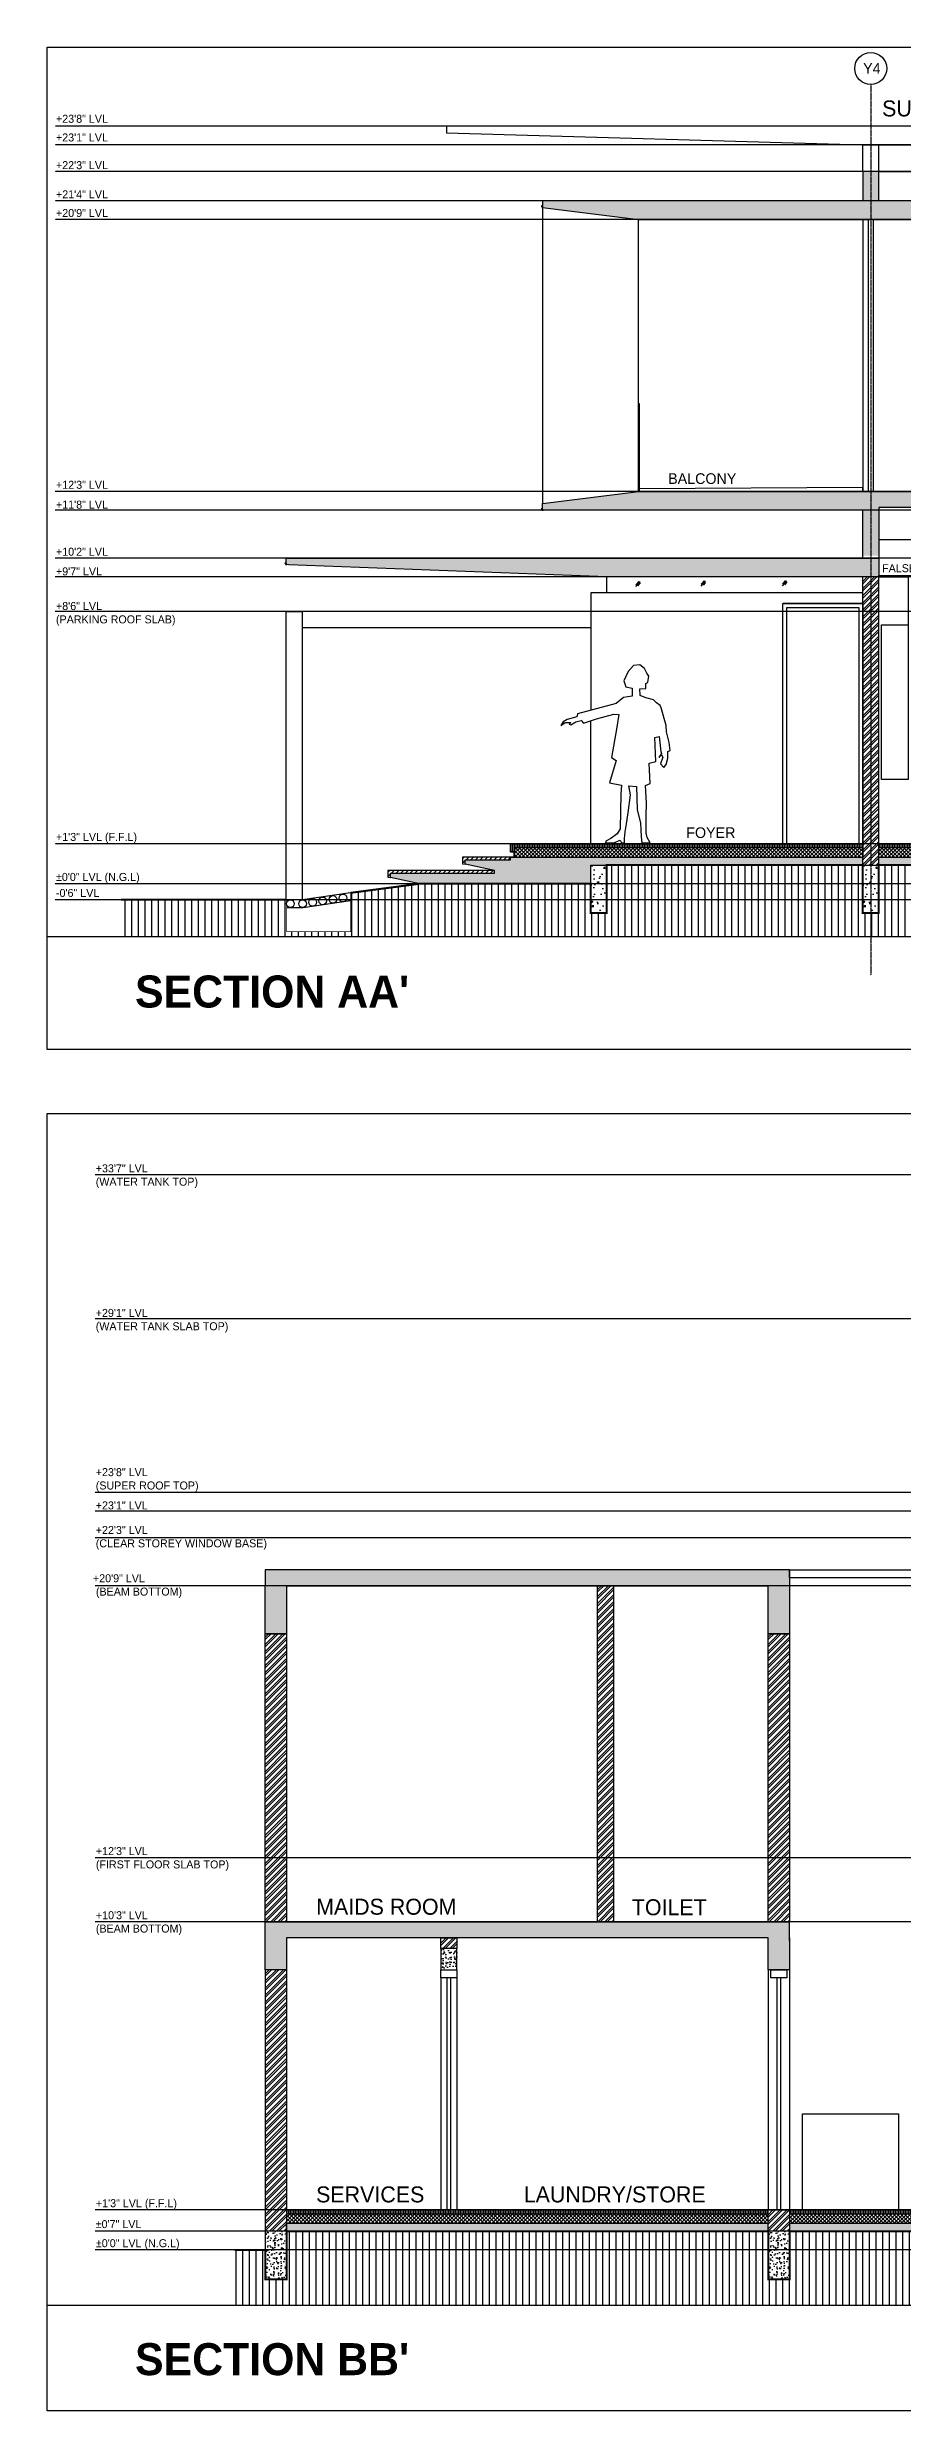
# Model space of a CAD drawing. Header units: inches. Extents: x -8790 to -5834, y -1746 to 1584.
# Drawn here: x -8790 to -8469, y -856 to 30 of the extents above; entities that cross this region are included whole.
import ezdxf

# ---------------------------------------------------------------- set-up
doc = ezdxf.new("R2010")
doc.units = ezdxf.units.IN
doc.header["$MEASUREMENT"] = 0
doc.linetypes.add('CENTERX2', pattern=[4, 2.5, -0.5, 0.5, -0.5])
doc.linetypes.add('HIDDEN2', pattern=[0.1875, 0.125, -0.0625])
for name, color, linetype in [('A-TXT-MISC', 11, 'Continuous'), ('B-MISC', 9, 'Continuous'), ('B-RCC4-FILL', 251, 'Continuous'), ('B-RCC5-SLAB', 12, 'Continuous'), ('B-WALLE-EL2', 3, 'Continuous'), ('B-WALLP-EL1', 142, 'Continuous'), ('P-CLINE', 34, 'CENTERX2'), ('P-CLINE-TXT', 3, 'Continuous'), ('P-DIM-EL-SEC', 35, 'Continuous'), ('P-DOORWIN', 5, 'Continuous'), ('P-HATCH', 251, 'Continuous'), ('P-METAL', 34, 'Continuous'), ('P-MISC', 252, 'Continuous'), ('P-RCC5-SLAB', 12, 'Continuous'), ('P-SYM-FURN', 33, 'Continuous'), ('P-WALLE-EL2', 3, 'Continuous'), ('P-WALLP-EL1', 142, 'Continuous')]:
    doc.layers.add(name, color=color, linetype=linetype)
doc.layers.add('P-WALLO-EL3', color=7, linetype='Continuous', true_color=0x858585)
doc.styles.get("Standard").update_dxf_attribs({"font": 'GOTHIC.TTF'})
pattern_1 = [(270, (-10682.8716, -999.78095), (0.625, -8e-17), [])]
pattern_2 = [(90, (-7131.3966, -392.075), (-2.5, 0), [])]
pattern_3 = [(230, (-7131.3966, -392.075), (-3.586301, 0.3137607), [0.375, -4.125]), (175, (-7131.3966, -392.075), (0.693757, -3.760961), [0.3, -3.3]), (280.45144, (-7131.6954, -392.0488), (-2.892544, -3.4472), [0.318701, -3.5057106]), (226.1842, (-7131.3966, -393.075), (-5.336207, 0.827596), [0.5625, -6.1875]), (276.63564, (-7131.841, -393.006), (-4.67331, -4.870593), [0.478052, -5.258569]), (171.18416, (-7131.3966, -393.075), (-4.67331, -4.870593), [0.45, -4.95]), (201, (-7131.8966, -392.825), (-2.984535, 2.0130945), [0.375, -4.125]), (146, (-7131.8966, -392.825), (-1.216577, -3.62575), [0.3, -3.3]), (251.45144, (-7132.1453, -392.6572), (-4.201112, -1.612656), [0.318701, -3.5057106]), (217.5, (-7131.3966, -392.0749), (-0.0607993, -1.6644693), [0, -3.26, 0, -3.35, 0, -3.3125]), (187.5, (-7131.3966, -392.075), (-1.3153477, -1.9720586), [0, -1.91, 0, -3.185, 0, -1.2625]), (147.5, (-7130.2816, -392.075), (-2.6691122, 0.1127744), [0, -1.25, 0, -3.9, 0, -5.175]), (137.5, (-7129.7816, -392.075), (-2.915931, -0.500525), [0, -1.625, 0, -2.59, 0, -3.675])]

# ---------------------------------------------------------------- blocks, each defined once
blk = doc.blocks.new('A$C7695466F')
at = {"layer": 'P-DOORWIN'}
for p, q in [((0, 2), (3.2, 5.7)), ((0, 0), (4.9, 5.6)), ((2.4, 0.9), (5.2, 4))]:
    blk.add_line(p, q, dxfattribs=at)
blk = doc.blocks.new('A$C05224E40')
at = {"layer": 'P-HATCH', "xscale": 0.3450759876549352, "yscale": 0.3450759876549352, "zscale": 0.3450759876549352}
blk.add_blockref('A$C7695466F', (0, 0), dxfattribs=at)
blk = doc.blocks.new('A$C0FBE6EAC')
at = {"layer": 'P-MISC'}
blk.add_lwpolyline([(35.24, 39.55), (36.86, 39.9), (37.43, 34.25), (37.68, 33.54), (36.74, 31.98), (37.74, 33), (38.2, 32.12), (37.34, 29.65), (38.58, 28.3), (39.46, 29.4), (40.07, 31.76), (40, 34.33), (40.89, 34.6), (40.58, 37.7), (39.62, 41.65), (39.38, 44.01), (37.61, 50.64), (37.15, 51.51), (35.77, 52.48), (34.73, 53.66), (31.83, 54.34), (29.74, 55.3), (29.61, 57.72), (31.82, 57.84), (31.76, 59.72), (32.59, 60.25), (32.91, 62.49), (32.24, 63.71), (31.32, 65.45), (29.54, 66.74), (27.17, 66.5), (25.19, 64.28), (23.51, 60.8), (24.3, 58.57), (26.74, 58), (26.67, 55.05), (23.41, 54.54), (20.7, 52.24), (6.19, 48.38), (5.93, 47.25), (2.35, 46.33), (0.78, 45.44), (0, 44.07), (1.55, 45.15), (3.75, 45.19), (3.08, 44.57), (3.66, 44.26), (5.57, 45.37), (7.54, 45.94), (8.38, 44.92), (13.36, 46.52), (19.81, 48.29), (21.67, 48.11), (20.75, 42.68), (18.89, 32.01), (20.66, 30.9), (18.19, 22.56), (22.69, 21.72), (22.47, 18.39), (22.14, 5.3), (21.07, 3.42), (18.67, 1.61), (16.8, 0.72), (16.74, 0), (19.8, 0), (22.17, 1.09), (22.69, 0), (23.82, 0), (23.81, 1.61), (24.1, 4.21), (24.53, 7.2), (25.22, 11.31), (26.01, 18.01), (25.48, 21.46), (28.26, 21.19), (28.58, 12.57), (29.85, 7.37), (29.95, 4.86), (30.05, 2.35), (30.29, 0), (33.4, 0), (32.29, 2.03), (31.95, 3.65), (31.98, 9.98), (32.02, 14.95), (31.72, 21.54), (33.49, 22.27), (33.08, 29.95), (35.59, 30.57)], close=True, dxfattribs=at)
blk = doc.blocks.new('A$C51393633')
at = {"layer": 'A-TXT-MISC', "color": 2, "insert": (0, 0), "char_height": 6, "attachment_point": 1}
blk.add_mtext_dynamic_manual_height_columns('TOILET', width=236.9039, gutter_width=1, heights=[0], dxfattribs=at)

msp = doc.modelspace()

# ---------------------------------------------------------------- hatches: boundary and pattern name
at = {"layer": 'B-MISC'}
h = msp.add_hatch(dxfattribs=at)
h.set_pattern_fill('ANSI37', color=256, scale=8)
h.set_pattern_definition([(45, (-5905.7363, -1873.612), (-0.70710678, 0.70710678), []), (135, (-5905.7363, -1873.612), (-0.70710678, -0.70710678), [])])
h.paths.add_polyline_path([(-8069.96, -269.7), (-8069.96, -273.2), (-7883.96, -273.2), (-7883.96, -269.7)])
h.paths.add_polyline_path([(-8477.96, -269.7), (-8477.96, -273.2), (-8075.96, -273.2), (-8075.96, -269.7)])
h.paths.add_polyline_path([(-8483.96, -273.2), (-8483.96, -269.7), (-8614.45, -269.7), (-8614.45, -273.2)])
h = msp.add_hatch(dxfattribs=at)
h.set_pattern_fill('ANSI37', color=256, scale=8, angle=180)
h.set_pattern_definition([(225, (-10682.8716, -999.781), (0.70710678, -0.70710678), []), (315, (-10682.8716, -999.781), (0.70710678, 0.70710678), [])])
h.paths.add_polyline_path([(-8071.59, -785.37), (-7882.59, -785.37), (-7882.59, -781.87), (-8071.59, -781.87)])
h.paths.add_polyline_path([(-8233.59, -785.37), (-8077.59, -785.37), (-8077.59, -781.87), (-8233.59, -781.87)])
h.paths.add_polyline_path([(-8699.96, -785.37), (-8635.36, -785.37), (-8635.36, -781.87), (-8699.96, -781.87)])
h.paths.add_polyline_path([(-8459.59, -781.87), (-8459.59, -785.37), (-8459.59, -785.37), (-8459.59, -781.87)])
h.paths.add_polyline_path([(-8519.36, -785.37), (-8519.36, -781.87), (-8635.36, -781.87), (-8635.36, -785.37)])
h.paths.add_polyline_path([(-8359.59, -785.37), (-8359.59, -781.87), (-8459.59, -781.87), (-8459.59, -785.37)])
h.paths.add_polyline_path([(-8353.59, -781.87), (-8353.59, -785.37), (-8243.59, -785.37), (-8243.59, -781.87)])
h = msp.add_hatch(dxfattribs=at)
h.set_pattern_fill('ANSI37', color=256, scale=8, angle=180)
h.set_pattern_definition([(225, (-7131.3966, -392.0749), (0.7071068, -0.7071068), []), (315, (-7131.3966, -392.0749), (0.7071068, 0.7071068), [])])
h.paths.add_polyline_path([(-8511.36, -781.87), (-8511.36, -785.37), (-8465.59, -785.37), (-8465.59, -781.87)])
at = {"layer": 'B-RCC4-FILL'}
h = msp.add_hatch(dxfattribs=at)
h.set_pattern_fill('AR-CONC', color=256, scale=0.5)
h.set_pattern_definition([(50, (-33271.2665, 32571.1444), (3.58630091, -0.31376067), [0.375, -4.125]), (355, (-33271.2665, 32571.1444), (-0.69375667, 3.76096067), [0.3, -3.3]), (100.451444, (-33270.9676, 32571.1183), (2.89254423, 3.44719995), [0.31870096, -3.50571056]), (46.1842, (-33271.2665, 32572.1444), (5.33620665, -0.8275964), [0.5625, -6.1875]), (96.635635, (-33270.822, 32572.0755), (4.6733097, 4.870593), [0.4780517, -5.2585688]), (351.184164, (-33271.2665, 32572.1444), (4.6733097, 4.870593), [0.45, -4.95]), (21, (-33270.7665, 32571.8944), (2.98453526, -2.01309445), [0.375, -4.125]), (326, (-33270.7665, 32571.8944), (1.21657666, 3.62575023), [0.3, -3.3]), (71.451445, (-33270.5178, 32571.7267), (4.20111188, 1.61265576), [0.31870095, -3.50571056]), (37.5, (-33271.2665, 32571.1444), (0.060799277, 1.66446927), [0, -3.26, 0, -3.35, 0, -3.3125]), (7.5, (-33271.2665, 32571.1444), (1.31534769, 1.97205856), [0, -1.91, 0, -3.185, 0, -1.2625]), (327.5, (-33272.3815, 32571.1444), (2.66911218, -0.11277436), [0, -1.25, 0, -3.9, 0, -5.175]), (317.5, (-33272.8815, 32571.1444), (2.91593085, 0.50052491), [0, -1.625, 0, -2.59, 0, -3.675])])
h.paths.add_polyline_path([(-8069.96, -273.2), (-8069.96, -276.2), (-7883.96, -276.2), (-7883.96, -273.2)])
h.paths.add_polyline_path([(-8477.96, -273.2), (-8477.96, -276.2), (-8075.96, -276.2), (-8075.96, -273.2)])
h.paths.add_polyline_path([(-8483.96, -276.2), (-8483.96, -273.2), (-8615.95, -273.2), (-8615.95, -274.2), (-8632.95, -274.2), (-8632.95, -275.91), (-8621.95, -278.2), (-8621.95, -279.2), (-8660.95, -279.2), (-8660.95, -280.91), (-8649.95, -283.2), (-8585.95, -283.2), (-8585.95, -276.2)])
h = msp.add_hatch(dxfattribs=at)
h.set_pattern_fill('AR-CONC', color=256, scale=0.5, angle=180)
h.set_pattern_definition(pattern_3)
h.paths.add_polyline_path([(-8699.96, -546.37), (-8708.01, -546.37), (-8708.01, -564.37), (-8699.96, -564.37)])
h.paths.add_polyline_path([(-8511.36, -540.37), (-8708.01, -540.37), (-8708.01, -546.37), (-8699.96, -546.37), (-8519.36, -546.37), (-8511.36, -546.37)])
h.paths.add_polyline_path([(-8511.36, -546.37), (-8519.36, -546.37), (-8519.36, -564.37), (-8511.36, -564.37)])
h = msp.add_hatch(dxfattribs=at)
h.set_pattern_fill('AR-CONC', color=256, scale=0.5, angle=180)
h.set_pattern_definition(pattern_3)
edge = h.paths.add_edge_path()
edge.add_line((-8511.36, -678.37), (-8511.36, -690.37))
edge.add_line((-8511.36, -690.37), (-8519.36, -690.37))
edge.add_line((-8519.36, -690.37), (-8519.36, -678.37))
edge.add_line((-8519.36, -678.37), (-8699.96, -678.37))
edge.add_line((-8699.96, -678.37), (-8699.96, -690.37))
edge.add_line((-8699.96, -690.37), (-8707.96, -690.37))
edge.add_line((-8707.96, -690.37), (-8707.96, -678.37))
edge.add_line((-8707.96, -678.37), (-8707.96, -672.37))
edge.add_line((-8707.96, -672.37), (-8511.36, -672.37))
h = msp.add_hatch(dxfattribs=at)
h.set_pattern_fill('AR-CONC', color=256, scale=0.5, angle=180)
h.set_pattern_definition([(230, (-7891.9127, -420.075), (-3.586301, 0.313761), [0.375, -4.125]), (175, (-7891.9127, -420.075), (0.693757, -3.76096), [0.3, -3.3]), (280.45144, (-7892.2116, -420.0488), (-2.892544, -3.4472), [0.318701, -3.50571]), (226.1842, (-7891.9127, -421.075), (-5.336207, 0.827596), [0.5625, -6.1875]), (276.6356, (-7892.3574, -421.006), (-4.67331, -4.870593), [0.47805, -5.25857]), (171.1842, (-7891.9127, -421.075), (-4.67331, -4.870593), [0.45, -4.95]), (201, (-7892.4127, -420.825), (-2.984535, 2.013094), [0.375, -4.125]), (146, (-7892.4127, -420.825), (-1.216577, -3.62575), [0.3, -3.3]), (251.45144, (-7892.6614, -420.6572), (-4.201112, -1.612656), [0.318701, -3.50571]), (217.5, (-7891.9127, -420.0749), (-0.0607993, -1.6644693), [0, -3.26, 0, -3.35, 0, -3.3125]), (187.5, (-7891.9127, -420.075), (-1.3153477, -1.9720586), [0, -1.91, 0, -3.185, 0, -1.2625]), (147.5, (-7890.7977, -420.075), (-2.6691122, 0.1127744), [0, -1.25, 0, -3.9, 0, -5.175]), (137.5, (-7890.2977, -420.075), (-2.915931, -0.500525), [0, -1.625, 0, -2.59, 0, -3.675])])
h.paths.add_polyline_path([(-8642.11, -690.37), (-8636.11, -690.37), (-8636.11, -682.37), (-8642.11, -682.37)])
h = msp.add_hatch(dxfattribs=at)
h.set_pattern_fill('AR-CONC', color=256, scale=0.5, angle=180)
h.set_pattern_definition(pattern_3)
h.paths.add_polyline_path([(-8707.96, -806.37), (-8699.96, -806.37), (-8699.96, -788.37), (-8707.96, -788.37)])
h = msp.add_hatch(dxfattribs=at)
h.set_pattern_fill('AR-CONC', color=256, scale=0.5, angle=180)
h.set_pattern_definition(pattern_3)
h.paths.add_polyline_path([(-8519.36, -788.37), (-8519.36, -785.37), (-8699.96, -785.37), (-8699.96, -788.37)])
h.paths.add_polyline_path([(-8465.59, -788.37), (-8465.59, -785.37), (-8511.36, -785.37), (-8511.36, -788.37)])
h.paths.add_polyline_path([(-8359.59, -788.37), (-8359.59, -785.37), (-8459.59, -785.37), (-8459.59, -788.37)])
h.paths.add_polyline_path([(-8243.59, -788.37), (-8243.59, -785.37), (-8353.59, -785.37), (-8353.59, -788.37)])
h.paths.add_polyline_path([(-8077.59, -788.37), (-8077.59, -785.37), (-8233.59, -785.37), (-8233.59, -788.37)])
h.paths.add_polyline_path([(-8071.59, -785.37), (-8071.59, -788.37), (-7882.59, -788.37), (-7882.59, -785.37)])
h = msp.add_hatch(dxfattribs=at)
h.set_pattern_fill('AR-CONC', color=256, scale=0.5, angle=180)
h.set_pattern_definition([(230, (-6942.8002, -392.075), (-3.586301, 0.3137607), [0.375, -4.125]), (175, (-6942.8002, -392.075), (0.693757, -3.760961), [0.3, -3.3]), (280.45144, (-6943.099, -392.0488), (-2.892544, -3.4472), [0.318701, -3.5057106]), (226.1842, (-6942.8002, -393.075), (-5.336207, 0.827596), [0.5625, -6.1875]), (276.63564, (-6943.245, -393.006), (-4.67331, -4.870593), [0.478052, -5.258569]), (171.18416, (-6942.8, -393.075), (-4.67331, -4.870593), [0.45, -4.95]), (201, (-6943.3002, -392.825), (-2.984535, 2.0130945), [0.375, -4.125]), (146, (-6943.3002, -392.825), (-1.216577, -3.62575), [0.3, -3.3]), (251.45144, (-6943.549, -392.6572), (-4.201112, -1.612656), [0.318701, -3.5057106]), (217.5, (-6942.8002, -392.0749), (-0.0607993, -1.6644693), [0, -3.26, 0, -3.35, 0, -3.3125]), (187.5, (-6942.8002, -392.075), (-1.3153477, -1.9720586), [0, -1.91, 0, -3.185, 0, -1.2625]), (147.5, (-6941.6852, -392.075), (-2.6691122, 0.1127744), [0, -1.25, 0, -3.9, 0, -5.175]), (137.5, (-6941.1852, -392.075), (-2.915931, -0.500525), [0, -1.625, 0, -2.59, 0, -3.675])])
h.paths.add_polyline_path([(-8519.36, -806.37), (-8511.36, -806.37), (-8511.36, -788.37), (-8519.36, -788.37)])
at = {"layer": 'P-HATCH'}
h = msp.add_hatch(dxfattribs=at)
h.set_pattern_fill('AR-CONC', color=256)
h.set_pattern_definition([(50, (-5648.246, -4873.2046), (7.172602, -0.6275213), [0.75, -8.25]), (355, (-5648.246, -4873.2046), (-1.387513, 7.521921), [0.6, -6.6]), (100.45144, (-5647.648, -4873.257), (5.7850885, 6.8944), [0.637402, -7.011421]), (46.1842, (-5648.246, -4871.205), (10.672413, -1.655193), [1.125, -12.375]), (96.63564, (-5647.356, -4871.343), (9.34662, 9.741186), [0.956103, -10.517138]), (351.18416, (-5648.246, -4871.205), (9.34662, 9.741186), [0.9, -9.9]), (21, (-5647.246, -4871.7046), (5.9690705, -4.026189), [0.75, -8.25]), (326, (-5647.246, -4871.7046), (2.433153, 7.2515), [0.6, -6.6]), (71.45144, (-5646.7484, -4872.04), (8.402224, 3.2253115), [0.637402, -7.011421]), (37.5, (-5648.2458, -4873.2046), (0.1215986, 3.3289385), [0, -6.52, 0, -6.7, 0, -6.625]), (7.5, (-5648.2458, -4873.2046), (2.6306954, 3.9441171), [0, -3.82, 0, -6.37, 0, -2.525]), (327.5, (-5650.4758, -4873.2046), (5.3382244, -0.2255487), [0, -2.5, 0, -7.8, 0, -10.35]), (317.5, (-5651.476, -4873.2046), (5.8318617, 1.00105), [0, -3.25, 0, -5.18, 0, -7.35])])
h.paths.add_polyline_path([(-7877.96, -16.2), (-8075.96, -16.2), (-8075.96, -22.2), (-7877.96, -22.2)])
h.paths.add_polyline_path([(-8069.96, -22.2), (-8075.96, -22.2), (-8075.96, -27.2), (-8477.96, -27.2), (-8603.96, -27.2), (-8603.96, -28.7), (-8603.96, -29.7), (-8567.96, -34.2), (-8069.96, -34.2)])
h.paths.add_polyline_path([(-8477.96, -16.2), (-8483.96, -16.2), (-8483.96, -27.2), (-8477.96, -27.2)])
h = msp.add_hatch(dxfattribs=at)
h.set_pattern_fill('AR-CONC', color=256)
h.set_pattern_definition([(50, (-5648.246, -4872.2046), (7.172602, -0.6275213), [0.75, -8.25]), (355, (-5648.246, -4872.2046), (-1.387513, 7.521921), [0.6, -6.6]), (100.45144, (-5647.648, -4872.257), (5.7850885, 6.8944), [0.637402, -7.011421]), (46.1842, (-5648.246, -4870.205), (10.672413, -1.655193), [1.125, -12.375]), (96.63564, (-5647.356, -4870.343), (9.34662, 9.741186), [0.956103, -10.517138]), (351.18416, (-5648.246, -4870.205), (9.34662, 9.741186), [0.9, -9.9]), (21, (-5647.246, -4870.7046), (5.9690705, -4.026189), [0.75, -8.25]), (326, (-5647.246, -4870.7046), (2.433153, 7.2515), [0.6, -6.6]), (71.45144, (-5646.7484, -4871.04), (8.402224, 3.2253115), [0.637402, -7.011421]), (37.5, (-5648.2458, -4872.2046), (0.1215986, 3.3289385), [0, -6.52, 0, -6.7, 0, -6.625]), (7.5, (-5648.2458, -4872.2046), (2.6306954, 3.9441171), [0, -3.82, 0, -6.37, 0, -2.525]), (327.5, (-5650.4758, -4872.2046), (5.3382244, -0.2255487), [0, -2.5, 0, -7.8, 0, -10.35]), (317.5, (-5651.476, -4872.2046), (5.8318617, 1.00105), [0, -3.25, 0, -5.18, 0, -7.35])])
h.paths.add_polyline_path([(-8069.96, -142.2), (-7883.96, -142.2), (-7883.96, -164.2), (-7853.96, -164.2), (-7853.96, -160.2), (-7877.96, -160.2), (-7877.96, -136.2), (-8567.96, -136.2), (-8603.96, -140.7), (-8603.96, -143.2), (-8483.96, -143.2), (-8483.96, -160.2), (-8477.96, -160.2), (-8477.96, -142.2), (-8473.96, -142.2), (-8467.96, -142.2), (-8075.96, -142.2), (-8075.96, -160.2), (-8069.96, -160.2)])
h = msp.add_hatch(dxfattribs=at)
h.set_pattern_fill('AR-CONC', color=256)
h.set_pattern_definition([(50, (-6048.0017, -4869.1066), (7.172602, -0.6275213), [0.75, -8.25]), (355, (-6048.002, -4869.1066), (-1.387513, 7.521921), [0.6, -6.6]), (100.45144, (-6047.404, -4869.159), (5.7850885, 6.8944), [0.637402, -7.011421]), (46.1842, (-6048.002, -4867.107), (10.672413, -1.655193), [1.125, -12.375]), (96.63564, (-6047.112, -4867.245), (9.34662, 9.741186), [0.956103, -10.517138]), (351.18416, (-6048.002, -4867.107), (9.34662, 9.741186), [0.9, -9.9]), (21, (-6047.0017, -4867.6066), (5.9690705, -4.026189), [0.75, -8.25]), (326, (-6047.002, -4867.6066), (2.433153, 7.2515), [0.6, -6.6]), (71.45144, (-6046.504, -4867.942), (8.402224, 3.2253115), [0.637402, -7.011421]), (37.5, (-6048.0017, -4869.1066), (0.1215986, 3.3289385), [0, -6.52, 0, -6.7, 0, -6.625]), (7.5, (-6048.0017, -4869.1066), (2.6306954, 3.9441171), [0, -3.82, 0, -6.37, 0, -2.525]), (327.5, (-6050.2317, -4869.1066), (5.3382244, -0.2255487), [0, -2.5, 0, -7.8, 0, -10.35]), (317.5, (-6051.2317, -4869.1066), (5.8318617, 1.00105), [0, -3.25, 0, -5.18, 0, -7.35])])
h.paths.add_polyline_path([(-8477.96, -161.2), (-8700.08, -161.2), (-8700.08, -163.59), (-8699.08, -163.64), (-8579.95, -168.2), (-8477.96, -168.2)])
h = msp.add_hatch(dxfattribs=at)
h.set_pattern_fill('ANSI32', color=256, scale=5)
h.set_pattern_definition([(45, (-6048.0017, -4872.2046), (-1.3258252, 1.3258252), []), (45, (-6047.1178, -4872.2046), (-1.3258252, 1.3258252), [])])
h.paths.add_polyline_path([(-8477.96, -276.2), (-8477.96, -168.2), (-8483.96, -168.2), (-8483.96, -276.2)])
at = {"layer": 'P-HATCH', "true_color": 0xb3b3b3}
h = msp.add_hatch(dxfattribs=at)
h.set_pattern_fill('ANSI31', color=253, scale=10)
h.set_pattern_definition([(45, (-6961.4478, -5078.2889), (-0.88388348, 0.88388348), [])])
h.paths.add_polyline_path([(-8615.95, -273.2), (-8633.95, -273.2), (-8633.95, -275.7), (-8632.95, -275.91), (-8632.95, -274.2), (-8615.95, -274.2)])
h.paths.add_polyline_path([(-8621.95, -278.2), (-8661.95, -278.2), (-8661.95, -280.7), (-8660.95, -280.91), (-8660.95, -279.2), (-8621.95, -279.2)])
h = msp.add_hatch(dxfattribs=at)
h.set_pattern_fill('ANSI31', color=253, scale=5, angle=45)
h.set_pattern_definition([(90, (-5905.7363, -1873.612), (-0.625, 1e-16), [])])
h.paths.add_polyline_path([(-8069.96, -268.2), (-8069.96, -269.7), (-7883.96, -269.7), (-7883.96, -268.2)])
h.paths.add_polyline_path([(-8477.96, -268.2), (-8477.96, -269.7), (-8075.96, -269.7), (-8075.96, -268.2)])
h.paths.add_polyline_path([(-8483.96, -269.7), (-8483.96, -268.2), (-8615.95, -268.2), (-8615.95, -271.2), (-8614.45, -271.2), (-8614.45, -269.7), (-8584.45, -269.7)])
at = {"layer": 'P-HATCH'}
h = msp.add_hatch(dxfattribs=at)
h.set_pattern_fill('AR-CONC', color=256)
h.set_pattern_definition([(50, (-6053.9987, -4872.2046), (7.172602, -0.6275213), [0.75, -8.25]), (355, (-6053.999, -4872.2046), (-1.387513, 7.521921), [0.6, -6.6]), (100.45144, (-6053.401, -4872.257), (5.7850885, 6.8944), [0.637402, -7.011421]), (46.1842, (-6053.999, -4870.205), (10.672413, -1.655193), [1.125, -12.375]), (96.63564, (-6053.109, -4870.343), (9.34662, 9.741186), [0.956103, -10.517138]), (351.18416, (-6053.999, -4870.205), (9.34662, 9.741186), [0.9, -9.9]), (21, (-6052.9987, -4870.7046), (5.9690705, -4.026189), [0.75, -8.25]), (326, (-6052.999, -4870.7046), (2.433153, 7.2515), [0.6, -6.6]), (71.45144, (-6052.501, -4871.04), (8.402224, 3.2253115), [0.637402, -7.011421]), (37.5, (-6053.9987, -4872.2046), (0.1215986, 3.3289385), [0, -6.52, 0, -6.7, 0, -6.625]), (7.5, (-6053.9987, -4872.2046), (2.6306954, 3.944117), [0, -3.82, 0, -6.37, 0, -2.525]), (327.5, (-6056.2287, -4872.2046), (5.3382244, -0.2255487), [0, -2.5, 0, -7.8, 0, -10.35]), (317.5, (-6057.2287, -4872.2046), (5.8318617, 1.00105), [0, -3.25, 0, -5.18, 0, -7.35])])
h.paths.add_polyline_path([(-8585.95, -294.2), (-8579.95, -294.2), (-8579.95, -276.2), (-8585.95, -276.2)])
h = msp.add_hatch(dxfattribs=at)
h.set_pattern_fill('AR-CONC', color=256)
h.set_pattern_definition([(50, (-5952.0017, -4872.2046), (7.172602, -0.6275213), [0.75, -8.25]), (355, (-5952.002, -4872.2046), (-1.387513, 7.521921), [0.6, -6.6]), (100.45144, (-5951.404, -4872.257), (5.7850885, 6.8944), [0.637402, -7.011421]), (46.1842, (-5952.002, -4870.205), (10.672413, -1.655193), [1.125, -12.375]), (96.63564, (-5951.112, -4870.343), (9.34662, 9.741186), [0.956103, -10.517138]), (351.18416, (-5952.002, -4870.205), (9.34662, 9.741186), [0.9, -9.9]), (21, (-5951.0017, -4870.7046), (5.9690705, -4.026189), [0.75, -8.25]), (326, (-5951.002, -4870.7046), (2.433153, 7.2515), [0.6, -6.6]), (71.45144, (-5950.504, -4871.04), (8.402224, 3.2253115), [0.637402, -7.011421]), (37.5, (-5952.0017, -4872.2046), (0.1215986, 3.3289385), [0, -6.52, 0, -6.7, 0, -6.625]), (7.5, (-5952.0017, -4872.2046), (2.6306954, 3.944117), [0, -3.82, 0, -6.37, 0, -2.525]), (327.5, (-5954.2317, -4872.2046), (5.3382244, -0.2255487), [0, -2.5, 0, -7.8, 0, -10.35]), (317.5, (-5955.2317, -4872.2046), (5.8318617, 1.00105), [0, -3.25, 0, -5.18, 0, -7.35])])
h.paths.add_polyline_path([(-8483.96, -294.2), (-8477.96, -294.2), (-8477.96, -276.2), (-8483.96, -276.2)])
h = msp.add_hatch(dxfattribs=at)
h.set_pattern_fill('ANSI32', color=256, scale=5, angle=180)
h.set_pattern_definition([(225, (-11188.6377, -886.781), (1.3258252, -1.3258252), []), (225, (-11189.5216, -886.781), (1.3258252, -1.3258252), [])])
h.paths.add_polyline_path([(-8583.36, -672.37), (-8577.36, -672.37), (-8577.36, -546.37), (-8583.36, -546.37)])
h = msp.add_hatch(dxfattribs=at)
h.set_pattern_fill('ANSI32', color=256, scale=5, angle=180)
h.set_pattern_definition([(225, (-11311.239, -886.781), (1.3258252, -1.3258252), []), (225, (-11312.123, -886.781), (1.3258252, -1.3258252), [])])
h.paths.add_polyline_path([(-8707.96, -672.37), (-8699.96, -672.37), (-8699.96, -564.37), (-8707.96, -564.37)])
h = msp.add_hatch(dxfattribs=at)
h.set_pattern_fill('ANSI32', color=256, scale=5, angle=180)
h.set_pattern_definition([(225, (-11122.6377, -886.781), (1.3258252, -1.3258252), []), (225, (-11123.5216, -886.781), (1.3258252, -1.3258252), [])])
h.paths.add_polyline_path([(-8519.36, -672.37), (-8511.36, -672.37), (-8511.36, -564.37), (-8519.36, -564.37)])
h = msp.add_hatch(dxfattribs=at)
h.set_pattern_fill('ANSI32', color=256, scale=5, angle=180)
h.set_pattern_definition([(225, (-10683.6216, -1017.781), (1.3258252, -1.3258252), []), (225, (-10684.5055, -1017.781), (1.3258252, -1.3258252), [])])
h.paths.add_polyline_path([(-8636.11, -682.37), (-8642.11, -682.37), (-8642.11, -678.37), (-8636.11, -678.37)])
h = msp.add_hatch(dxfattribs=at)
h.set_pattern_fill('ANSI32', color=256, scale=5, angle=180)
h.set_pattern_definition([(225, (-10682.8716, -999.781), (1.3258252, -1.3258252), []), (225, (-10683.7555, -999.781), (1.3258252, -1.3258252), [])])
h.paths.add_polyline_path([(-8699.96, -788.37), (-8707.96, -788.37), (-8707.96, -690.37), (-8699.96, -690.37)])
at = {"layer": 'P-HATCH', "true_color": 0xb3b3b3}
h = msp.add_hatch(dxfattribs=at)
h.set_pattern_fill('ANSI31', color=253, scale=5, angle=225)
h.set_pattern_definition(pattern_1)
h.paths.add_polyline_path([(-8699.96, -781.87), (-8635.36, -781.87), (-8635.36, -780.37), (-8699.96, -780.37)])
h = msp.add_hatch(dxfattribs=at)
h.set_pattern_fill('ANSI31', color=253, scale=5, angle=225)
h.set_pattern_definition(pattern_1)
h.paths.add_polyline_path([(-8519.36, -781.87), (-8519.36, -780.37), (-8635.36, -780.37), (-8635.36, -781.87)])
at = {"layer": 'P-HATCH'}
h = msp.add_hatch(dxfattribs=at)
h.set_pattern_fill('ANSI32', color=256, scale=5, angle=180)
h.set_pattern_definition([(225, (-7131.3966, -392.075), (1.3258252, -1.3258252), []), (225, (-7132.2804, -392.075), (1.3258252, -1.3258252), [])])
h.paths.add_polyline_path([(-8511.36, -788.37), (-8511.36, -780.37), (-8519.36, -780.37), (-8519.36, -788.37)])
at = {"layer": 'P-HATCH', "true_color": 0xb3b3b3}
h = msp.add_hatch(dxfattribs=at)
h.set_pattern_fill('ANSI31', color=253, scale=5, angle=225)
h.set_pattern_definition(pattern_1)
h.paths.add_polyline_path([(-8511.36, -780.37), (-8511.36, -781.87), (-8465.59, -781.87), (-8465.59, -780.37)])
at = {"layer": 'P-METAL'}
h = msp.add_hatch(dxfattribs=at)
h.set_pattern_fill('ANSI31', color=256, scale=0.5)
h.set_pattern_definition([(45, (-7140.19197, -2006.833426), (-0.0441941738, 0.0441941738), [])])
edge = h.paths.add_edge_path()
edge.add_arc((-8603.8, -29.74), 0.26, 180.93318, 232.02351)
edge.add_line((-8603.96, -29.95), (-8603.96, -29.2))
edge.add_line((-8603.96, -29.2), (-8604.46, -29.2))
edge.add_arc((-8604.25, -29.04), 0.26, 217.97649, 269.06682)
edge.add_line((-8604.26, -29.3), (-8604.06, -29.3))
edge.add_line((-8604.06, -29.3), (-8604.06, -29.75))
h = msp.add_hatch(dxfattribs=at)
h.set_pattern_fill('ANSI31', color=256, scale=0.5)
h.set_pattern_definition([(45, (-7140.19197, -2006.33341), (-0.0441941738, 0.0441941738), [])])
edge = h.paths.add_edge_path()
edge.add_arc((-8603.8, -143.24), 0.26, 180.93318, 232.02351)
edge.add_line((-8603.96, -143.45), (-8603.96, -142.7))
edge.add_line((-8603.96, -142.7), (-8604.46, -142.7))
edge.add_arc((-8604.25, -142.54), 0.26, 217.97649, 269.06682)
edge.add_line((-8604.26, -142.8), (-8604.06, -142.8))
edge.add_line((-8604.06, -142.8), (-8604.06, -143.25))
h = msp.add_hatch(dxfattribs=at)
h.set_pattern_fill('ANSI31', color=256, scale=0.5)
h.set_pattern_definition([(45, (-7236.31819, -2140.72774), (-0.0441941738, 0.0441941738), [])])
edge = h.paths.add_edge_path()
edge.add_arc((-8699.92, -163.64), 0.26, 180.93318, 232.02351)
edge.add_line((-8700.08, -163.84), (-8700.08, -163.09))
edge.add_line((-8700.08, -163.09), (-8700.58, -163.09))
edge.add_arc((-8700.38, -162.93), 0.26, 217.97649, 269.06682)
edge.add_line((-8700.38, -163.19), (-8700.18, -163.19))
edge.add_line((-8700.18, -163.19), (-8700.18, -163.64))
at = {"layer": 'P-MISC', "true_color": 0xb3b3b3}
h = msp.add_hatch(dxfattribs=at)
h.set_pattern_fill('ANSI31', color=253, scale=20, angle=45)
h.set_pattern_definition([(90, (-6048.0017, -4872.2046), (-2.5, 4e-16), [])])
h.paths.add_polyline_path([(-8483.96, -294.2), (-8483.96, -276.2), (-8579.95, -276.2), (-8579.95, -294.2), (-8585.95, -294.2), (-8585.95, -283.2), (-8651.96, -283.2), (-8675.96, -286.63), (-8675.96, -301.2), (-8699.96, -301.2), (-8699.96, -289.2), (-8760.98, -289.2), (-8760.98, -303.03), (-7834.91, -303.03), (-7834.91, -286.2), (-7877.96, -286.2), (-7877.96, -294.2), (-7883.96, -294.2), (-7883.96, -276.2), (-8069.96, -276.2), (-8069.96, -294.2), (-8075.96, -294.2), (-8075.96, -276.2), (-8477.96, -276.2), (-8477.96, -294.2)])
h = msp.add_hatch(dxfattribs=at)
h.set_pattern_fill('ANSI31', color=253, scale=20, angle=45)
h.set_pattern_definition(pattern_2)
h.paths.add_polyline_path([(-8699.96, -788.41), (-8699.96, -795.37), (-8519.36, -795.37), (-8519.36, -788.4)])
h.paths.add_polyline_path([(-8511.36, -788.4), (-8511.36, -795.37), (-8465.59, -795.37), (-8465.59, -788.37)])
h.paths.add_polyline_path([(-8459.59, -788.37), (-8459.59, -795.37), (-8359.59, -795.37), (-8359.59, -788.4)])
h.paths.add_polyline_path([(-8353.59, -788.4), (-8353.59, -795.37), (-8239.59, -795.37), (-8239.59, -788.39)])
h.paths.add_polyline_path([(-8233.59, -795.37), (-8221.61, -795.37), (-8221.61, -788.39), (-8233.59, -788.39)])
h.paths.add_polyline_path([(-8215.61, -788.39), (-8215.61, -795.37), (-8077.59, -795.37), (-8077.59, -788.38)])
h.paths.add_polyline_path([(-8071.59, -788.38), (-8071.59, -795.37), (-7882.59, -795.37), (-7882.59, -788.37)])
h = msp.add_hatch(dxfattribs=at)
h.set_pattern_fill('ANSI31', color=253, scale=20, angle=45)
h.set_pattern_definition(pattern_2)
h.paths.add_polyline_path([(-8719.41, -816.04), (-7828.91, -816.04), (-7828.91, -795.37), (-7876.59, -795.37), (-7876.59, -806.37), (-7882.59, -806.37), (-7882.59, -795.37), (-8071.59, -795.37), (-8071.59, -806.37), (-8077.59, -806.37), (-8077.59, -795.37), (-8215.61, -795.37), (-8215.61, -806.37), (-8221.61, -806.37), (-8221.61, -795.37), (-8233.59, -795.37), (-8233.59, -806.37), (-8239.59, -806.37), (-8239.59, -795.37), (-8353.59, -795.37), (-8353.59, -806.37), (-8359.59, -806.37), (-8359.59, -795.37), (-8459.59, -795.37), (-8459.59, -806.37), (-8465.59, -806.37), (-8465.59, -795.37), (-8511.36, -795.37), (-8511.36, -806.37), (-8519.36, -806.37), (-8519.36, -795.37), (-8699.96, -795.37), (-8699.96, -806.37), (-8707.96, -806.37), (-8707.96, -795.4), (-8719.39, -795.4)])

# ---------------------------------------------------------------- linework, layer by layer
at = {"layer": 'A-TXT-MISC'}
for points in [[(-8789.69, 30.34), (-7828.91, 30.34), (-7828.91, -345.3), (-8789.69, -345.3)], [(-8789.69, -369.3), (-7828.91, -369.3), (-7828.91, -855.63), (-8789.69, -855.63)]]:
    msp.add_lwpolyline(points, close=True, dxfattribs=at)
at = {"layer": 'B-MISC', "color": 84, "true_color": 0x269900, "const_width": 0.75}
for points in [[(-7834.91, -286.2), (-7877.96, -286.2), (-7877.96, -294.2), (-7883.96, -294.2), (-7883.96, -276.2), (-8069.96, -276.2), (-8069.96, -294.2), (-8075.96, -294.2), (-8075.96, -276.2), (-8477.96, -276.2), (-8477.96, -294.2), (-8483.96, -294.2), (-8483.96, -276.2), (-8541.96, -276.2), (-8541.96, -276.2), (-8547.96, -276.2), (-8547.96, -276.2), (-8579.95, -276.2), (-8579.95, -294.2), (-8585.95, -294.2), (-8585.95, -283.2), (-8649.95, -283.2), (-8675.96, -286.63)], [(-8465.59, -788.37), (-8511.36, -788.4), (-8511.36, -806.37), (-8519.36, -806.37), (-8519.36, -788.37), (-8699.96, -788.41), (-8699.96, -806.37), (-8707.96, -806.37), (-8707.96, -795.4), (-8719.39, -795.4)]]:
    msp.add_lwpolyline(points, dxfattribs=at)
at = {"layer": 'B-MISC', "color": 253, "true_color": 0xb3b3b3, "const_width": 0.75}
msp.add_lwpolyline([(-8699.96, -289.2), (-8762.06, -289.2)], dxfattribs=at)
at = {"layer": 'B-RCC5-SLAB'}
for points in [[(-8585.95, -283.2), (-8649.95, -283.2), (-8660.95, -280.91), (-8660.95, -279.2), (-8621.95, -279.2), (-8621.95, -278.2), (-8621.95, -278.2), (-8632.95, -275.91), (-8632.95, -274.2), (-8615.95, -274.2), (-8615.95, -274.2), (-8615.95, -274.2), (-8615.95, -273.2), (-8584.45, -273.2), (-8483.96, -273.2)], [(-8477.96, -273.2), (-8075.96, -273.2)], [(-8483.96, -276.2), (-8579.95, -276.2)], [(-8075.96, -276.2), (-8477.96, -276.2)]]:
    msp.add_lwpolyline(points, dxfattribs=at)
for points in [[(-8579.95, -294.2), (-8585.95, -294.2), (-8585.95, -276.2), (-8579.95, -276.2)], [(-8477.96, -294.2), (-8483.96, -294.2), (-8483.96, -276.2), (-8477.96, -276.2)]]:
    msp.add_lwpolyline(points, close=True, dxfattribs=at)
at = {"layer": 'B-WALLE-EL2'}
msp.add_lwpolyline([(-8615.95, -271.2), (-8614.45, -271.2), (-8614.45, -273.2), (-8615.95, -273.2), (-8615.95, -273.07), (-8614.58, -273.07), (-8614.58, -271.32), (-8615.95, -271.32)], close=True, dxfattribs=at)
at = {"layer": 'B-WALLE-EL2', "const_width": 0.2}
msp.add_lwpolyline([(-8699.96, -289.2), (-8699.96, -301.2), (-8675.96, -301.2), (-8675.96, -286.63)], dxfattribs=at)
at = {"layer": 'B-WALLE-EL2'}
for points in [[(-8675.96, -286.63), (-8693.96, -289.2), (-8699.96, -289.2)], [(-8675.96, -289.66), (-8693.74, -292.2), (-8699.96, -292.2)]]:
    msp.add_lwpolyline(points, dxfattribs=at)
at = {"layer": 'B-WALLP-EL1'}
for points in [[(-8483.96, -269.7), (-8584.45, -269.7), (-8614.45, -269.7), (-8614.45, -271.2), (-8615.95, -271.2), (-8615.95, -268.2), (-8483.96, -268.2)], [(-8477.96, -268.2), (-8075.96, -268.2)], [(-8075.96, -269.7), (-8477.96, -269.7)]]:
    msp.add_lwpolyline(points, dxfattribs=at)
for centre in [(-8698.52, -290.7), (-8693.97, -290.7), (-8690.17, -290.17), (-8686.39, -289.63), (-8682.6, -289.09), (-8678.82, -288.55)]:
    msp.add_circle(centre, 1.44, dxfattribs=at)
at = {"layer": 'P-CLINE', "ltscale": 0.1}
msp.add_line((-8480.96, 16.41), (-8480.96, -317.45), dxfattribs=at)
at = {"layer": 'P-CLINE-TXT'}
msp.add_circle((-8480.96, 22.41), 6, dxfattribs=at)
at = {"layer": 'P-DIM-EL-SEC', "color": 3}
for p, q in [((-8519.36, -690.37), (-8519.36, -780.37)), ((-8511.36, -690.37), (-8511.36, -780.37)), ((-8642.11, -693.37), (-8642.11, -780.37)), ((-8636.11, -693.37), (-8636.11, -780.37))]:
    msp.add_line(p, q, dxfattribs=at)
at = {"layer": 'P-DOORWIN'}
msp.add_line((-8579.95, -174.2), (-8579.95, -168.2), dxfattribs=at)
for points in [[(-8481.96, -34.2), (-8481.96, -136.2), (-8479.96, -136.2), (-8479.96, -34.2)], [(-8567.96, -136.2), (-8567.96, -103.2), (-8567.71, -103.2), (-8567.71, -136.2)], [(-8511.36, -540.37), (-8465.59, -540.37), (-8465.59, -543.37), (-8511.36, -543.37)], [(-8642.11, -690.37), (-8636.11, -690.37), (-8636.11, -693.37), (-8642.11, -693.37)], [(-8518.36, -690.37), (-8512.36, -690.37), (-8512.36, -693.37), (-8518.36, -693.37)], [(-8638.36, -693.37), (-8639.86, -693.37), (-8639.86, -780.37), (-8638.36, -780.37)], [(-8514.61, -693.37), (-8516.11, -693.37), (-8516.11, -780.37), (-8514.61, -780.37)]]:
    msp.add_lwpolyline(points, close=True, dxfattribs=at)
for points in [[(-8513.96, -268.2), (-8513.96, -178.2), (-8483.96, -178.2), (-8483.96, -273.2)], [(-8512.46, -268.2), (-8512.46, -179.7), (-8485.46, -179.7), (-8485.46, -268.2)]]:
    msp.add_lwpolyline(points, dxfattribs=at)
at = {"layer": 'P-HATCH'}
for p, q in [((-8789.69, -303.03), (-7828.91, -303.03)), ((-8789.69, -816.03), (-7828.91, -816.03))]:
    msp.add_line(p, q, dxfattribs=at)
msp.add_lwpolyline([(-8567.71, -136.2), (-8483.96, -136.2), (-8483.96, -134.68), (-8567.71, -135.18)], close=True, dxfattribs=at)
at = {"layer": 'P-METAL'}
for points in [[(-8603.96, -29.95), (-8603.96, -29.2), (-8604.46, -29.2, 0.226691), (-8604.26, -29.3), (-8604.06, -29.3), (-8604.06, -29.75, 0.226691)], [(-8603.96, -143.45), (-8603.96, -142.7), (-8604.46, -142.7, 0.226691), (-8604.26, -142.8), (-8604.06, -142.8), (-8604.06, -143.25, 0.226691)], [(-8700.08, -163.84), (-8700.08, -163.09), (-8700.58, -163.09, 0.226691), (-8700.38, -163.19), (-8700.18, -163.19), (-8700.18, -163.64, 0.226691)]]:
    msp.add_lwpolyline(points, format="xyb", close=True, dxfattribs=at)
at = {"layer": 'P-MISC', "linetype": 'HIDDEN2'}
for p, q in [((-7849.59, 0.8), (-8786.75, 0.8)), ((-7849.59, -6.2), (-8786.75, -6.2)), ((-7849.59, -16.2), (-8786.75, -16.2)), ((-7849.59, -27.2), (-8786.75, -27.2)), ((-7849.59, -34.2), (-8786.75, -34.2)), ((-7849.97, -136.2), (-8786.75, -136.2)), ((-7849.97, -143.2), (-8786.75, -143.2)), ((-7849.97, -161.2), (-8786.75, -161.2)), ((-7849.97, -168.2), (-8786.75, -168.2)), ((-7849.97, -181.2), (-8786.75, -181.2)), ((-7845.29, -268.2), (-8786.75, -268.2)), ((-7845.65, -283.2), (-8786.75, -283.2)), ((-7845.65, -289.2), (-8786.75, -289.2)), ((-7828.91, -392.37), (-8771.8, -392.37)), ((-7828.91, -446.37), (-8771.8, -446.37)), ((-7828.91, -511.37), (-8771.85, -511.37)), ((-7828.91, -518.37), (-8771.85, -518.37)), ((-7828.91, -528.37), (-8771.85, -528.37)), ((-7828.91, -546.37), (-8771.8, -546.37)), ((-7828.91, -648.37), (-8771.8, -648.37)), ((-7828.91, -672.37), (-8771.8, -672.37)), ((-7828.91, -780.37), (-8771.8, -780.37)), ((-7828.91, -788.37), (-8771.8, -788.37)), ((-7828.91, -795.37), (-8771.8, -795.37))]:
    msp.add_line(p, q, dxfattribs=at)
at = {"layer": 'P-RCC5-SLAB'}
for p, q in [((-8603.96, -28.7), (-8603.96, -29.45)), ((-8511.36, -540.37), (-8511.36, -546.37)), ((-8519.36, -564.37), (-8519.36, -546.37)), ((-8511.36, -546.37), (-8511.36, -564.37)), ((-8511.36, -564.37), (-8519.36, -564.37)), ((-8511.36, -679.37), (-8511.36, -672.37))]:
    msp.add_line(p, q, dxfattribs=at)
for points in [[(-8483.96, -16.2), (-8483.96, -27.2), (-8603.96, -27.2), (-8603.96, -28.7), (-8603.96, -29.7), (-8567.96, -34.2), (-8069.96, -34.2), (-8069.96, -22.2), (-7883.96, -22.2), (-7883.96, -34.2), (-7853.96, -34.2), (-7853.96, -30.2), (-7877.96, -30.2), (-7877.96, -16.2), (-8075.96, -16.2), (-8075.96, -27.2), (-8477.96, -27.2), (-8477.96, -16.2)], [(-8477.96, -168.2), (-8579.95, -168.2), (-8699.08, -163.64), (-8700.08, -163.59), (-8700.08, -162.6), (-8700.08, -161.2), (-8477.96, -161.2)], [(-8642.11, -690.37), (-8636.11, -690.37), (-8636.11, -682.37), (-8642.11, -682.37)], [(-8707.96, -806.37), (-8699.96, -806.37), (-8699.96, -788.37), (-8707.96, -788.37)], [(-8519.36, -806.37), (-8511.36, -806.37), (-8511.36, -788.37), (-8519.36, -788.37)]]:
    msp.add_lwpolyline(points, close=True, dxfattribs=at)
for points in [[(-8567.96, -136.2), (-7877.96, -136.2), (-7877.96, -160.2), (-7853.96, -160.2), (-7853.96, -164.2), (-7883.96, -164.2), (-7883.96, -142.2), (-8069.96, -142.2), (-8069.96, -160.2), (-8075.96, -160.2), (-8075.96, -142.2), (-8467.96, -142.2), (-8467.96, -142.2), (-8473.96, -142.2), (-8473.96, -142.2), (-8477.96, -142.2), (-8477.96, -161.2), (-8483.96, -161.2), (-8483.96, -143.2), (-8603.96, -143.2), (-8603.96, -140.7), (-8567.96, -136.2)], [(-8511.36, -540.37), (-8707.96, -540.37), (-8707.96, -546.37)], [(-8699.96, -546.37), (-8699.96, -564.37), (-8707.96, -564.37), (-8707.96, -546.37)], [(-8699.96, -546.37), (-8519.36, -546.37)], [(-8511.36, -678.37), (-8511.36, -690.37), (-8519.36, -690.37), (-8519.36, -678.37), (-8519.36, -678.37), (-8699.96, -678.37), (-8699.96, -678.37), (-8699.96, -690.37), (-8707.96, -690.37), (-8707.96, -678.37), (-8707.96, -672.37), (-8511.36, -672.37)], [(-8519.36, -788.37), (-8699.96, -788.37), (-8699.96, -785.37), (-8519.36, -785.37)], [(-8699.96, -806.37), (-8699.96, -788.37)], [(-8511.36, -788.37), (-8511.36, -788.37), (-8511.36, -806.37), (-8519.36, -806.37), (-8519.36, -788.37)], [(-8511.36, -785.37), (-8465.59, -785.37)], [(-8465.59, -788.37), (-8511.36, -788.37)]]:
    msp.add_lwpolyline(points, dxfattribs=at)
at = {"layer": 'P-SYM-FURN'}
for points in [[(-8075.96, -168.2), (-8477.96, -168.2), (-8477.96, -167.7), (-8075.96, -167.7)], [(-8477.96, -168.2), (-8466.96, -168.2), (-8466.96, -186.2)]]:
    msp.add_lwpolyline(points, dxfattribs=at)
for points in [[(-8476.96, -186.2), (-8466.96, -186.2), (-8466.96, -244.2), (-8476.96, -244.2)], [(-8506.53, -744.37), (-8470.53, -744.37), (-8470.53, -780.37), (-8506.53, -780.37)]]:
    msp.add_lwpolyline(points, close=True, dxfattribs=at)
at = {"layer": 'P-WALLE-EL2'}
for p, q in [((-8477.96, -16.2), (-8075.96, -16.2)), ((-8483.96, -34.2), (-8483.96, -136.2)), ((-8477.96, -154.2), (-8075.96, -154.2)), ((-8483.96, -174.2), (-8585.95, -174.2)), ((-8585.95, -174.2), (-8585.95, -218.24)), ((-8513.96, -268.2), (-8513.96, -178.2)), ((-8483.96, -178.2), (-8513.96, -178.2)), ((-8585.95, -268.2), (-8585.95, -222.13))]:
    msp.add_line(p, q, dxfattribs=at)
msp.add_lwpolyline([(-8700.08, -289.2), (-8700.08, -181.2), (-8694.08, -181.2), (-8694.08, -289.27)], dxfattribs=at)
at = {"layer": 'P-WALLO-EL3'}
for p, q in [((-8477.96, -16.2), (-8477.96, -6.2)), ((-8603.96, -29.7), (-8603.96, -140.7)), ((-8567.96, -103.2), (-8567.96, -34.2))]:
    msp.add_line(p, q, dxfattribs=at)
for points in [[(-7877.96, -6.2), (-7853.96, -1.7), (-7853.96, 0.8), (-8639.96, 0.8), (-8639.96, -1.7), (-8483.95, -6.2)], [(-8483.95, -16.2), (-8483.95, -6.2), (-7877.96, -6.2)], [(-8585.95, -181.2), (-8694.08, -181.2)], [(-8694.08, -187.2), (-8585.95, -187.2)]]:
    msp.add_lwpolyline(points, dxfattribs=at)
at = {"layer": 'P-WALLP-EL1'}
for p, q in [((-8483.96, -276.2), (-8483.96, -168.2)), ((-8477.96, -276.2), (-8477.96, -168.2)), ((-8707.96, -690.37), (-8707.96, -788.37)), ((-8699.96, -690.37), (-8699.96, -788.37)), ((-8699.96, -780.37), (-8641.36, -780.37)), ((-8699.96, -781.87), (-8641.36, -781.87)), ((-8641.36, -781.87), (-8519.36, -781.87)), ((-8635.36, -780.37), (-8518.36, -780.37)), ((-8512.36, -780.37), (-8465.59, -780.37)), ((-8511.36, -781.87), (-8465.59, -781.87))]:
    msp.add_line(p, q, dxfattribs=at)
for points in [[(-8615.95, -273.2), (-8633.95, -273.2), (-8633.95, -275.7), (-8632.95, -275.91), (-8632.95, -274.2), (-8615.95, -274.2)], [(-8621.95, -278.2), (-8661.95, -278.2), (-8661.95, -280.7), (-8660.95, -280.91), (-8660.95, -279.2), (-8621.95, -279.2)], [(-8577.36, -672.37), (-8583.36, -672.37), (-8583.36, -546.37), (-8577.36, -546.37)], [(-8699.96, -672.37), (-8707.96, -672.37), (-8707.96, -564.37), (-8699.96, -564.37)], [(-8511.36, -672.37), (-8519.36, -672.37), (-8519.36, -564.37), (-8511.36, -564.37)], [(-8636.11, -682.37), (-8642.11, -682.37), (-8642.11, -678.37), (-8636.11, -678.37)], [(-8519.36, -780.37), (-8511.36, -780.37), (-8511.36, -788.37), (-8519.36, -788.37)]]:
    msp.add_lwpolyline(points, close=True, dxfattribs=at)

# ---------------------------------------------------------------- block references
at = {"layer": 'P-HATCH'}
for p in [(-8569.06, -171.84), (-8544.53, -171.66), (-8514.04, -171.54)]:
    msp.add_blockref('A$C05224E40', p, dxfattribs=at)
at = {"layer": 'P-HATCH', "color": 8, "true_color": 0x6e6e6e}
msp.add_blockref('A$C0FBE6EAC', (-8597.08, -267.93), dxfattribs=at)
at = {"layer": 'P-RCC5-SLAB'}
msp.add_blockref('A$C51393633', (-8570.52, -663.9), dxfattribs=at)

# ---------------------------------------------------------------- texts
at = {"layer": 'A-TXT-MISC', "color": 2}
msp.add_text('  ±0\'7" LVL ', height=3, rotation=360, dxfattribs=at).set_placement((-8773.74, -787.17))
at = {"layer": 'A-TXT-MISC', "color": 8, "insert": (-8476.69, 10.42), "char_height": 6, "attachment_point": 1}
msp.add_mtext_dynamic_manual_height_columns('SUPERROOF SEEN IN ELEVATION', width=236.9039, gutter_width=1, heights=[0], dxfattribs=at)
at = {"layer": 'A-TXT-MISC', "color": 2, "attachment_point": 1}
for s, width, heights, insert, char_height in [('+23\'8" LVL', 236.9039, [0], (-8786.42, 5.04), 3), ('+23\'1" LVL', 236.9039, [0], (-8786.42, -1.96), 3), ('+22\'3" LVL', 236.9039, [0], (-8786.42, -12.35), 3), ('+21\'4" LVL', 236.9039, [0], (-8786.42, -23.29), 3), ('+20\'9" LVL', 236.9039, [0], (-8786.42, -30.29), 3), ('+12\'3" LVL', 236.9039, [0], (-8786.42, -132.17), 3), ('BALCONY', 236.9039, [0], (-8556.9, -129.35), 4), ('+11\'8" LVL', 236.9039, [0], (-8786.42, -139.6), 3), ('+10\'2" LVL', 236.9039, [0], (-8786.42, -157.26), 3), ('+9\'7" LVL', 236.9039, [0], (-8786.42, -164.62), 3), ('FALSE CEILING LVL', 236.9039, [0], (-8476.68, -163.44), 3), ('{\\fCentury Gothic|b0|i0|c0|p34;+8\'6" LVL\\P(PARKING ROOF SLAB)}', 236.9039, [0], (-8786.42, -177.62), 3), ('+1\'3" LVL (F.F.L)', 236.9039, [0], (-8786.42, -264.17), 3), ('FOYER', 236.9039, [0], (-8550.11, -262.07), 4), ('%%P0\'0" LVL (N.G.L)', 236.9039, [0], (-8786.42, -279.17), 3), ('-0\'6" LVL', 236.9039, [0], (-8786.42, -285.17), 3), ("{\\fCentury Gothic|b1|i0|c0|p34;SECTION AA'}", 236.9039, [35.93], (-8756.77, -317.62), 12), ('+33\'7" LVL^J(WATER TANK TOP)', 236.9039, [0], (-8771.51, -388.41), 3), ('+29\'1" LVL^J(WATER TANK SLAB TOP)', 236.9039, [0], (-8771.51, -442.6), 3), ('+23\'8" LVL^J(SUPER ROOF TOP)', 236.9039, [0], (-8771.51, -502.29), 3), ('+23\'1" LVL', 236.9039, [0], (-8771.51, -514.76), 3), ('+22\'3" LVL^J(CLEAR STOREY WINDOW BASE)', 236.9039, [0], (-8771.51, -523.97), 3), ('+20\'9" LVL^J (BEAM BOTTOM)', 37.6289, [0], (-8772.56, -542.07), 3), ('+12\'3" LVL ^J(FIRST FLOOR SLAB TOP)', 60.0612, [0], (-8771.46, -644.34), 3), ('MAIDS ROOM', 236.9039, [0], (-8688.89, -663.7), 6), ('+10\'3" LVL\\P(BEAM BOTTOM)', 236.9039, [0], (-8771.46, -668.38), 3), ('+1\'3" LVL (F.F.L)', 236.9039, [0], (-8771.46, -776.34), 3), ('SERVICES', 236.9039, [0], (-8688.89, -771.54), 6), ('LAUNDRY/STORE', 236.9039, [0], (-8611.04, -771.54), 6), ('%%P0\'0" LVL (N.G.L)', 236.9039, [0], (-8771.46, -791.34), 3), ("{\\fCentury Gothic|b1|i0|c0|p34;SECTION BB'}", 236.9039, [35.93], (-8756.77, -830.3), 12)]:
    msp.add_mtext_dynamic_manual_height_columns(s, width=width, gutter_width=1, heights=heights, dxfattribs=dict(at, insert=insert, char_height=char_height))
at = {"layer": 'P-CLINE-TXT', "insert": (-8483.8, 24.42), "char_height": 4, "attachment_point": 1}
msp.add_mtext_dynamic_manual_height_columns('Y4', width=236.9039, gutter_width=1, heights=[0], dxfattribs=at)

doc.saveas('drawing.dxf')
